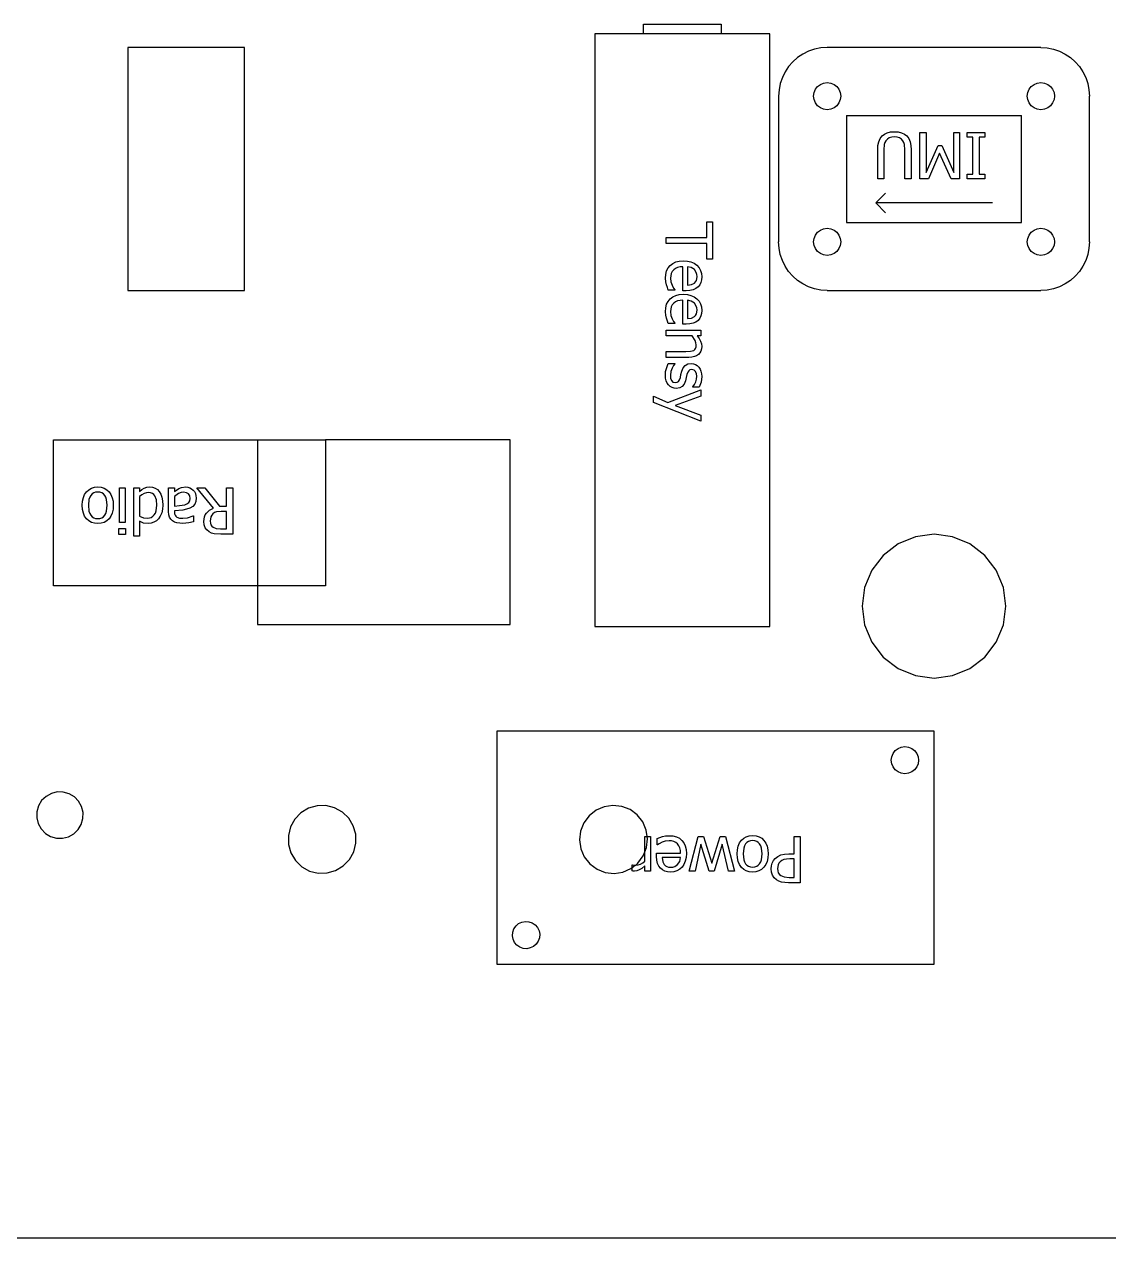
# Model space of a CAD drawing. Extents: x -272 to 362, y -437 to 464.
# Drawn here: x -170.7 to -59, y 244.3 to 369.2 of the extents above; entities that cross this region are included whole.
import ezdxf

# ---------------------------------------------------------------- set-up
doc = ezdxf.new("R2010")
doc.units = 0
doc.layers.get('0').update_dxf_attribs({"linetype": 'CONTINUOUS'})

msp = doc.modelspace()

# ---------------------------------------------------------------- linework, layer by layer
for p, q in [((-106.94, 368.21), (-106.94, 369.21)), ((-106.94, 369.21), (-98.94, 369.21)), ((-98.94, 369.21), (-98.94, 368.21)), ((-111.94, 368.21), (-111.94, 307.21)), ((-106.94, 368.21), (-111.94, 368.21)), ((-98.94, 368.21), (-106.94, 368.21)), ((-93.94, 368.21), (-98.94, 368.21)), ((-93.94, 307.21), (-93.94, 368.21)), ((-148.03, 366.81), (-160.03, 366.81)), ((-160.03, 366.81), (-160.03, 341.81)), ((-148.03, 341.81), (-148.03, 366.81)), ((-90.53, 366.14), (-91.08, 365.78)), ((-89.95, 366.43), (-90.53, 366.14)), ((-89.33, 366.64), (-89.95, 366.43)), ((-88.69, 366.77), (-89.33, 366.64)), ((-88.03, 366.81), (-88.69, 366.77)), ((-66.03, 366.81), (-88.03, 366.81)), ((-66.03, 366.81), (-65.38, 366.77)), ((-65.38, 366.77), (-64.74, 366.64)), ((-64.74, 366.64), (-64.12, 366.43)), ((-64.12, 366.43), (-63.53, 366.14)), ((-63.53, 366.14), (-62.99, 365.78)), ((-92, 364.85), (-92.36, 364.31)), ((-91.57, 365.34), (-92, 364.85)), ((-91.08, 365.78), (-91.57, 365.34)), ((-62.99, 365.78), (-62.5, 365.34)), ((-62.5, 365.34), (-62.07, 364.85)), ((-62.07, 364.85), (-61.7, 364.31)), ((-92.65, 363.72), (-92.86, 363.1)), ((-92.36, 364.31), (-92.65, 363.72)), ((-61.7, 364.31), (-61.41, 363.72)), ((-61.41, 363.72), (-61.2, 363.1)), ((-92.99, 362.46), (-93.03, 361.81)), ((-92.86, 363.1), (-92.99, 362.46)), ((-89.39, 362.17), (-89.25, 362.51)), ((-89.25, 362.51), (-89.02, 362.8)), ((-89.02, 362.8), (-88.73, 363.02)), ((-88.73, 363.02), (-88.4, 363.16)), ((-88.4, 363.16), (-88.03, 363.21)), ((-88.03, 363.21), (-87.67, 363.16)), ((-87.67, 363.16), (-87.33, 363.02)), ((-87.33, 363.02), (-87.04, 362.8)), ((-87.04, 362.8), (-86.82, 362.51)), ((-86.82, 362.51), (-86.68, 362.17)), ((-67.39, 362.17), (-67.25, 362.51)), ((-67.25, 362.51), (-67.02, 362.8)), ((-67.02, 362.8), (-66.73, 363.02)), ((-66.73, 363.02), (-66.4, 363.16)), ((-66.4, 363.16), (-66.03, 363.21)), ((-66.03, 363.21), (-65.67, 363.16)), ((-65.67, 363.16), (-65.33, 363.02)), ((-65.33, 363.02), (-65.04, 362.8)), ((-65.04, 362.8), (-64.82, 362.51)), ((-64.82, 362.51), (-64.68, 362.17)), ((-61.2, 363.1), (-61.08, 362.46)), ((-61.08, 362.46), (-61.03, 361.81)), ((-93.03, 361.81), (-93.03, 346.81)), ((-89.43, 361.81), (-89.39, 362.17)), ((-89.39, 361.45), (-89.43, 361.81)), ((-89.25, 361.11), (-89.39, 361.45)), ((-89.02, 360.82), (-89.25, 361.11)), ((-86.82, 361.11), (-87.04, 360.82)), ((-86.68, 361.45), (-86.82, 361.11)), ((-86.68, 362.17), (-86.63, 361.81)), ((-86.63, 361.81), (-86.68, 361.45)), ((-67.43, 361.81), (-67.39, 362.17)), ((-67.39, 361.45), (-67.43, 361.81)), ((-67.25, 361.11), (-67.39, 361.45)), ((-67.02, 360.82), (-67.25, 361.11)), ((-64.82, 361.11), (-65.04, 360.82)), ((-64.68, 361.45), (-64.82, 361.11)), ((-64.68, 362.17), (-64.63, 361.81)), ((-64.63, 361.81), (-64.68, 361.45)), ((-61.03, 346.81), (-61.03, 361.81)), ((-88.73, 360.6), (-89.02, 360.82)), ((-88.4, 360.46), (-88.73, 360.6)), ((-88.03, 360.41), (-88.4, 360.46)), ((-87.67, 360.46), (-88.03, 360.41)), ((-87.33, 360.6), (-87.67, 360.46)), ((-87.04, 360.82), (-87.33, 360.6)), ((-86.03, 359.81), (-68.03, 359.81)), ((-86.03, 359.81), (-86.03, 348.81)), ((-68.03, 348.81), (-68.03, 359.81)), ((-66.73, 360.6), (-67.02, 360.82)), ((-66.4, 360.46), (-66.73, 360.6)), ((-66.03, 360.41), (-66.4, 360.46)), ((-65.67, 360.46), (-66.03, 360.41)), ((-65.33, 360.6), (-65.67, 360.46)), ((-65.04, 360.82), (-65.33, 360.6)), ((-82.73, 357.11), (-82.59, 357.44)), ((-82.59, 357.44), (-82.38, 357.71)), ((-82.38, 357.71), (-82.13, 357.91)), ((-82.13, 357.91), (-81.85, 358.04)), ((-82, 357.22), (-82.09, 357.03)), ((-81.84, 357.39), (-82, 357.22)), ((-81.85, 358.04), (-81.51, 358.13)), ((-81.64, 357.51), (-81.84, 357.39)), ((-81.39, 357.59), (-81.64, 357.51)), ((-81.51, 358.13), (-81.11, 358.15)), ((-81.11, 357.61), (-81.39, 357.59)), ((-81.11, 358.15), (-80.72, 358.12)), ((-80.82, 357.59), (-81.11, 357.61)), ((-80.58, 357.51), (-80.82, 357.59)), ((-80.72, 358.12), (-80.38, 358.04)), ((-80.38, 357.39), (-80.58, 357.51)), ((-80.38, 358.04), (-80.09, 357.91)), ((-80.23, 357.22), (-80.38, 357.39)), ((-80.13, 357.03), (-80.23, 357.22)), ((-80.09, 357.91), (-79.85, 357.71)), ((-79.85, 357.71), (-79.63, 357.44)), ((-79.63, 357.44), (-79.5, 357.12)), ((-78.49, 358.05), (-77.85, 358.05)), ((-78.49, 353.3), (-78.49, 358.05)), ((-77.85, 358.05), (-77.85, 353.96)), ((-75, 353.96), (-75, 358.05)), ((-75, 358.05), (-74.41, 358.05)), ((-74.41, 358.05), (-74.41, 353.3)), ((-73.63, 358.05), (-71.79, 358.05)), ((-73.63, 357.57), (-73.63, 358.05)), ((-73.03, 357.57), (-73.63, 357.57)), ((-73.03, 353.78), (-73.03, 357.57)), ((-71.79, 357.57), (-72.39, 357.57)), ((-72.39, 357.57), (-72.39, 353.78)), ((-71.79, 358.05), (-71.79, 357.57)), ((-82.83, 356.27), (-82.81, 356.73)), ((-82.83, 353.3), (-82.83, 356.27)), ((-82.81, 356.73), (-82.73, 357.11)), ((-82.16, 356.82), (-82.2, 356.28)), ((-82.2, 356.28), (-82.2, 353.3)), ((-82.09, 357.03), (-82.16, 356.82)), ((-80.07, 356.82), (-80.13, 357.03)), ((-80.03, 356.27), (-80.07, 356.82)), ((-80.03, 353.3), (-80.03, 356.27)), ((-79.5, 357.12), (-79.42, 356.73)), ((-79.42, 356.73), (-79.39, 356.27)), ((-79.39, 356.27), (-79.39, 353.3)), ((-77.85, 353.96), (-76.62, 356.74)), ((-76.62, 356.74), (-76.23, 356.74)), ((-76.23, 356.74), (-75, 353.96)), ((-76.46, 355.95), (-77.61, 353.3)), ((-75.27, 353.3), (-76.46, 355.95)), ((-73.63, 353.3), (-73.63, 353.78)), ((-73.63, 353.78), (-73.03, 353.78)), ((-72.39, 353.78), (-71.79, 353.78)), ((-71.79, 353.78), (-71.79, 353.3)), ((-82.2, 353.3), (-82.83, 353.3)), ((-79.39, 353.3), (-80.03, 353.3)), ((-77.61, 353.3), (-78.49, 353.3)), ((-74.41, 353.3), (-75.27, 353.3)), ((-71.79, 353.3), (-73.63, 353.3)), ((-83.03, 350.81), (-82.03, 351.81)), ((-71.03, 350.81), (-83.03, 350.81)), ((-83.03, 350.81), (-82.03, 349.81)), ((-100.41, 347.27), (-100.41, 348.87)), ((-100.41, 348.87), (-99.85, 348.87)), ((-99.85, 348.87), (-99.85, 345.04)), ((-86.03, 348.81), (-68.03, 348.81)), ((-104.6, 347.27), (-100.41, 347.27)), ((-104.6, 346.64), (-104.6, 347.27)), ((-89.39, 347.17), (-89.25, 347.51)), ((-89.25, 347.51), (-89.02, 347.8)), ((-89.02, 347.8), (-88.73, 348.02)), ((-88.73, 348.02), (-88.4, 348.16)), ((-88.4, 348.16), (-88.03, 348.21)), ((-88.03, 348.21), (-87.67, 348.16)), ((-87.67, 348.16), (-87.33, 348.02)), ((-87.33, 348.02), (-87.04, 347.8)), ((-87.04, 347.8), (-86.82, 347.51)), ((-86.82, 347.51), (-86.68, 347.17)), ((-67.39, 347.17), (-67.25, 347.51)), ((-67.25, 347.51), (-67.02, 347.8)), ((-67.02, 347.8), (-66.73, 348.02)), ((-66.73, 348.02), (-66.4, 348.16)), ((-66.4, 348.16), (-66.03, 348.21)), ((-66.03, 348.21), (-65.67, 348.16)), ((-65.67, 348.16), (-65.33, 348.02)), ((-65.33, 348.02), (-65.04, 347.8)), ((-65.04, 347.8), (-64.82, 347.51)), ((-64.82, 347.51), (-64.68, 347.17)), ((-100.41, 346.64), (-104.6, 346.64)), ((-100.41, 345.04), (-100.41, 346.64)), ((-92.99, 346.16), (-93.03, 346.81)), ((-92.86, 345.51), (-92.99, 346.16)), ((-89.43, 346.81), (-89.39, 347.17)), ((-89.39, 346.45), (-89.43, 346.81)), ((-89.25, 346.11), (-89.39, 346.45)), ((-89.02, 345.82), (-89.25, 346.11)), ((-86.82, 346.11), (-87.04, 345.82)), ((-86.68, 346.45), (-86.82, 346.11)), ((-86.68, 347.17), (-86.63, 346.81)), ((-86.63, 346.81), (-86.68, 346.45)), ((-67.43, 346.81), (-67.39, 347.17)), ((-67.39, 346.45), (-67.43, 346.81)), ((-67.25, 346.11), (-67.39, 346.45)), ((-67.02, 345.82), (-67.25, 346.11)), ((-64.82, 346.11), (-65.04, 345.82)), ((-64.68, 346.45), (-64.82, 346.11)), ((-64.68, 347.17), (-64.63, 346.81)), ((-64.63, 346.81), (-64.68, 346.45)), ((-61.08, 346.16), (-61.2, 345.51)), ((-61.03, 346.81), (-61.08, 346.16)), ((-103.94, 344.59), (-103.62, 344.74)), ((-103.62, 344.74), (-103.26, 344.83)), ((-103.26, 344.83), (-102.84, 344.86)), ((-102.84, 344.86), (-102.43, 344.83)), ((-102.43, 344.83), (-102.06, 344.74)), ((-102.06, 344.74), (-101.73, 344.6)), ((-99.85, 345.04), (-100.41, 345.04)), ((-92.65, 344.9), (-92.86, 345.51)), ((-92.36, 344.31), (-92.65, 344.9)), ((-88.73, 345.6), (-89.02, 345.82)), ((-88.4, 345.46), (-88.73, 345.6)), ((-88.03, 345.41), (-88.4, 345.46)), ((-87.67, 345.46), (-88.03, 345.41)), ((-87.33, 345.6), (-87.67, 345.46)), ((-87.04, 345.82), (-87.33, 345.6)), ((-66.73, 345.6), (-67.02, 345.82)), ((-66.4, 345.46), (-66.73, 345.6)), ((-66.03, 345.41), (-66.4, 345.46)), ((-65.67, 345.46), (-66.03, 345.41)), ((-65.33, 345.6), (-65.67, 345.46)), ((-65.04, 345.82), (-65.33, 345.6)), ((-61.41, 344.9), (-61.7, 344.31)), ((-61.2, 345.51), (-61.41, 344.9)), ((-104.66, 343.46), (-104.57, 343.82)), ((-104.57, 343.82), (-104.42, 344.13)), ((-104.42, 344.13), (-104.21, 344.38)), ((-104.21, 344.38), (-103.94, 344.59)), ((-104.08, 343.56), (-104.14, 343.33)), ((-103.98, 343.76), (-104.08, 343.56)), ((-103.83, 343.93), (-103.98, 343.76)), ((-103.65, 344.07), (-103.83, 343.93)), ((-103.43, 344.17), (-103.65, 344.07)), ((-103.18, 344.23), (-103.43, 344.17)), ((-102.88, 344.25), (-103.18, 344.23)), ((-102.88, 341.77), (-102.88, 344.25)), ((-102.03, 344.16), (-102.42, 344.25)), ((-102.42, 344.25), (-102.42, 342.36)), ((-101.71, 343.95), (-102.03, 344.16)), ((-101.73, 344.6), (-101.45, 344.4)), ((-101.51, 343.65), (-101.71, 343.95)), ((-101.45, 343.46), (-101.51, 343.65)), ((-101.45, 344.4), (-101.23, 344.15)), ((-101.23, 344.15), (-101.07, 343.87)), ((-101.07, 343.87), (-100.97, 343.56)), ((-100.97, 343.56), (-100.94, 343.2)), ((-92, 343.77), (-92.36, 344.31)), ((-91.57, 343.27), (-92, 343.77)), ((-62.07, 343.77), (-62.5, 343.27)), ((-61.7, 344.31), (-62.07, 343.77)), ((-104.69, 343.06), (-104.66, 343.46)), ((-104.66, 342.7), (-104.69, 343.06)), ((-104.59, 342.38), (-104.66, 342.7)), ((-104.49, 342.1), (-104.59, 342.38)), ((-104.14, 343.33), (-104.16, 343.07)), ((-104.16, 343.07), (-104.12, 342.68)), ((-104.12, 342.68), (-104, 342.34)), ((-104, 342.34), (-103.86, 342.06)), ((-102.42, 342.36), (-102, 342.42)), ((-102, 342.42), (-101.71, 342.56)), ((-101.71, 342.56), (-101.59, 342.68)), ((-101.59, 342.68), (-101.5, 342.83)), ((-101.5, 342.83), (-101.45, 343.02)), ((-101.43, 343.24), (-101.45, 343.46)), ((-101.45, 343.02), (-101.43, 343.24)), ((-101.16, 342.38), (-101.33, 342.17)), ((-101.03, 342.62), (-101.16, 342.38)), ((-100.96, 342.89), (-101.03, 342.62)), ((-100.94, 343.2), (-100.96, 342.89)), ((-91.08, 342.84), (-91.57, 343.27)), ((-90.53, 342.48), (-91.08, 342.84)), ((-89.95, 342.19), (-90.53, 342.48)), ((-63.53, 342.48), (-64.12, 342.19)), ((-62.99, 342.84), (-63.53, 342.48)), ((-62.5, 343.27), (-62.99, 342.84)), ((-160.03, 341.81), (-148.03, 341.81)), ((-104.39, 341.84), (-104.49, 342.1)), ((-103.73, 341.84), (-104.39, 341.84)), ((-104.21, 340.94), (-103.94, 341.15)), ((-103.94, 341.15), (-103.62, 341.3)), ((-103.86, 342.06), (-103.73, 341.88)), ((-103.73, 341.88), (-103.73, 341.84)), ((-103.62, 341.3), (-103.26, 341.38)), ((-103.26, 341.38), (-102.84, 341.41)), ((-102.56, 341.77), (-102.88, 341.77)), ((-102.84, 341.41), (-102.43, 341.38)), ((-102.16, 341.8), (-102.56, 341.77)), ((-102.43, 341.38), (-102.06, 341.3)), ((-101.83, 341.88), (-102.16, 341.8)), ((-102.06, 341.3), (-101.73, 341.16)), ((-101.56, 342), (-101.83, 341.88)), ((-101.73, 341.16), (-101.45, 340.96)), ((-101.33, 342.17), (-101.56, 342)), ((-89.33, 341.98), (-89.95, 342.19)), ((-88.69, 341.85), (-89.33, 341.98)), ((-88.03, 341.81), (-88.69, 341.85)), ((-88.03, 341.81), (-66.03, 341.81)), ((-65.38, 341.85), (-66.03, 341.81)), ((-64.74, 341.98), (-65.38, 341.85)), ((-64.12, 342.19), (-64.74, 341.98)), ((-104.69, 339.62), (-104.66, 340.02)), ((-104.66, 340.02), (-104.57, 340.38)), ((-104.57, 340.38), (-104.42, 340.68)), ((-104.42, 340.68), (-104.21, 340.94)), ((-104.14, 339.89), (-104.16, 339.63)), ((-104.08, 340.12), (-104.14, 339.89)), ((-103.98, 340.32), (-104.08, 340.12)), ((-103.83, 340.49), (-103.98, 340.32)), ((-103.65, 340.63), (-103.83, 340.49)), ((-103.43, 340.73), (-103.65, 340.63)), ((-103.18, 340.78), (-103.43, 340.73)), ((-102.88, 340.8), (-103.18, 340.78)), ((-102.88, 338.33), (-102.88, 340.8)), ((-102.03, 340.71), (-102.42, 340.8)), ((-102.42, 340.8), (-102.42, 338.92)), ((-101.71, 340.51), (-102.03, 340.71)), ((-101.51, 340.2), (-101.71, 340.51)), ((-101.45, 340.02), (-101.51, 340.2)), ((-101.45, 340.96), (-101.23, 340.71)), ((-101.43, 339.8), (-101.45, 340.02)), ((-101.45, 339.57), (-101.43, 339.8)), ((-101.23, 340.71), (-101.07, 340.43)), ((-101.07, 340.43), (-100.97, 340.11)), ((-100.97, 340.11), (-100.94, 339.76)), ((-100.94, 339.76), (-100.96, 339.45)), ((-104.66, 339.26), (-104.69, 339.62)), ((-104.59, 338.94), (-104.66, 339.26)), ((-104.49, 338.66), (-104.59, 338.94)), ((-104.39, 338.4), (-104.49, 338.66)), ((-104.16, 339.63), (-104.12, 339.24)), ((-104.12, 339.24), (-104, 338.89)), ((-104, 338.89), (-103.86, 338.62)), ((-103.86, 338.62), (-103.73, 338.43)), ((-102.42, 338.92), (-102, 338.97)), ((-102, 338.97), (-101.71, 339.12)), ((-101.56, 338.56), (-101.83, 338.43)), ((-101.71, 339.12), (-101.59, 339.24)), ((-101.59, 339.24), (-101.5, 339.39)), ((-101.33, 338.73), (-101.56, 338.56)), ((-101.5, 339.39), (-101.45, 339.57)), ((-101.16, 338.94), (-101.33, 338.73)), ((-101.03, 339.18), (-101.16, 338.94)), ((-100.96, 339.45), (-101.03, 339.18)), ((-104.6, 337.13), (-104.6, 337.73)), ((-104.6, 337.73), (-101.04, 337.73)), ((-103.73, 338.4), (-104.39, 338.4)), ((-103.73, 338.43), (-103.73, 338.4)), ((-102.56, 338.33), (-102.88, 338.33)), ((-102.16, 338.36), (-102.56, 338.33)), ((-101.83, 338.43), (-102.16, 338.36)), ((-101.04, 337.73), (-101.04, 337.13)), ((-101.94, 337.13), (-104.6, 337.13)), ((-101.63, 336.66), (-101.94, 337.13)), ((-101.54, 336.43), (-101.63, 336.66)), ((-101.58, 335.84), (-101.53, 336)), ((-101.51, 336.2), (-101.54, 336.43)), ((-101.53, 336), (-101.51, 336.2)), ((-101.04, 337.13), (-101.43, 337.13)), ((-101.43, 337.13), (-101.22, 336.86)), ((-101.22, 336.86), (-101.07, 336.6)), ((-101.07, 336.6), (-100.97, 336.33)), ((-100.97, 336.33), (-100.94, 336.04)), ((-100.94, 336.04), (-100.96, 335.79)), ((-104.6, 334.92), (-104.6, 335.52)), ((-104.6, 335.52), (-102.57, 335.52)), ((-102.29, 334.92), (-104.6, 334.92)), ((-102.57, 335.52), (-102.11, 335.55)), ((-101.98, 334.94), (-102.29, 334.92)), ((-102.11, 335.55), (-101.77, 335.64)), ((-101.71, 335), (-101.98, 334.94)), ((-101.77, 335.64), (-101.66, 335.73)), ((-101.48, 335.09), (-101.71, 335)), ((-101.66, 335.73), (-101.58, 335.84)), ((-101.28, 335.22), (-101.48, 335.09)), ((-101.13, 335.38), (-101.28, 335.22)), ((-101.03, 335.57), (-101.13, 335.38)), ((-100.96, 335.79), (-101.03, 335.57)), ((-104.67, 333.46), (-104.59, 333.78)), ((-104.59, 333.78), (-104.39, 334.3)), ((-104.39, 334.3), (-103.72, 334.3)), ((-104.13, 333.47), (-104.18, 333.09)), ((-104, 333.81), (-104.13, 333.47)), ((-103.85, 334.09), (-104, 333.81)), ((-103.72, 334.27), (-103.85, 334.09)), ((-103.72, 334.3), (-103.72, 334.27)), ((-103.09, 333.16), (-103, 333.5)), ((-103, 333.5), (-102.85, 333.86)), ((-102.85, 333.86), (-102.64, 334.1)), ((-102.64, 334.1), (-102.37, 334.24)), ((-102.29, 333.55), (-102.39, 333.39)), ((-102.37, 334.24), (-102.04, 334.28)), ((-102.16, 333.64), (-102.29, 333.55)), ((-101.96, 333.67), (-102.16, 333.64)), ((-102.04, 334.28), (-101.81, 334.26)), ((-101.74, 333.62), (-101.96, 333.67)), ((-101.81, 334.26), (-101.6, 334.19)), ((-101.58, 333.47), (-101.74, 333.62)), ((-101.6, 334.19), (-101.42, 334.08)), ((-101.42, 334.08), (-101.25, 333.92)), ((-101.25, 333.92), (-101.12, 333.72)), ((-101.12, 333.72), (-101.03, 333.5)), ((-101.03, 333.5), (-100.97, 333.24)), ((-104.69, 333.12), (-104.67, 333.46)), ((-104.67, 332.78), (-104.69, 333.12)), ((-104.61, 332.51), (-104.67, 332.78)), ((-104.5, 332.28), (-104.61, 332.51)), ((-104.36, 332.08), (-104.5, 332.28)), ((-104.18, 333.09), (-104.15, 332.79)), ((-104.15, 332.79), (-104.06, 332.54)), ((-104.06, 332.54), (-103.91, 332.38)), ((-103.91, 332.38), (-103.66, 332.33)), ((-103.66, 332.33), (-103.47, 332.36)), ((-103.47, 332.36), (-103.34, 332.45)), ((-103.34, 332.45), (-103.24, 332.61)), ((-103.24, 332.61), (-103.15, 332.86)), ((-103.15, 332.86), (-103.09, 333.16)), ((-102.62, 332.51), (-102.75, 332.17)), ((-102.54, 332.86), (-102.62, 332.51)), ((-102.47, 333.16), (-102.54, 332.86)), ((-102.39, 333.39), (-102.47, 333.16)), ((-101.69, 332.13), (-101.56, 332.4)), ((-101.49, 333.24), (-101.58, 333.47)), ((-101.56, 332.4), (-101.49, 332.68)), ((-101.46, 332.97), (-101.49, 333.24)), ((-101.49, 332.68), (-101.46, 332.97)), ((-101.02, 332.36), (-101.21, 331.85)), ((-100.95, 332.95), (-101.02, 332.36)), ((-100.97, 333.24), (-100.95, 332.95)), ((-104.43, 330.28), (-101.04, 331.58)), ((-104.2, 331.92), (-104.36, 332.08)), ((-104.01, 331.81), (-104.2, 331.92)), ((-103.8, 331.74), (-104.01, 331.81)), ((-103.58, 331.72), (-103.8, 331.74)), ((-103.22, 331.77), (-103.58, 331.72)), ((-102.95, 331.92), (-103.22, 331.77)), ((-102.75, 332.17), (-102.95, 331.92)), ((-101.85, 331.88), (-101.69, 332.13)), ((-101.85, 331.85), (-101.85, 331.88)), ((-101.21, 331.85), (-101.85, 331.85)), ((-101.04, 331.58), (-101.04, 330.93)), ((-105.92, 330.28), (-105.92, 330.92)), ((-105.92, 330.92), (-104.43, 330.28)), ((-101.04, 328.36), (-105.92, 330.28)), ((-101.04, 330.93), (-103.68, 329.95)), ((-103.68, 329.95), (-101.04, 328.98)), ((-101.04, 328.98), (-101.04, 328.36)), ((-167.68, 326.42), (-146.68, 326.42)), ((-167.68, 311.42), (-167.68, 326.42)), ((-146.68, 326.42), (-146.68, 311.42)), ((-146.68, 326.42), (-139.68, 326.42)), ((-120.68, 326.42), (-139.68, 326.42)), ((-139.68, 326.42), (-139.68, 311.42)), ((-120.68, 307.42), (-120.68, 326.42)), ((-164.48, 320.82), (-164.29, 321.09)), ((-164.29, 321.09), (-164.05, 321.3)), ((-164.05, 321.3), (-163.78, 321.46)), ((-163.78, 321.46), (-163.47, 321.55)), ((-163.35, 321.04), (-163.54, 320.98)), ((-163.47, 321.55), (-163.13, 321.58)), ((-163.13, 321.06), (-163.35, 321.04)), ((-163.13, 321.58), (-162.78, 321.55)), ((-162.91, 321.04), (-163.13, 321.06)), ((-162.72, 320.97), (-162.91, 321.04)), ((-162.78, 321.55), (-162.47, 321.45)), ((-162.47, 321.45), (-162.19, 321.29)), ((-162.19, 321.29), (-161.96, 321.07)), ((-161.96, 321.07), (-161.77, 320.8)), ((-160.91, 321.48), (-160.31, 321.48)), ((-160.91, 317.91), (-160.91, 321.48)), ((-160.31, 321.48), (-160.31, 317.91)), ((-159.42, 321.48), (-158.82, 321.48)), ((-159.42, 316.51), (-159.42, 321.48)), ((-158.82, 321.48), (-158.82, 321.12)), ((-158.82, 321.12), (-158.58, 321.31)), ((-158.58, 321.31), (-158.34, 321.45)), ((-158.34, 321.45), (-158.08, 321.55)), ((-157.9, 321.01), (-158.13, 320.98)), ((-158.08, 321.55), (-157.76, 321.58)), ((-157.69, 320.99), (-157.9, 321.01)), ((-157.76, 321.58), (-157.48, 321.55)), ((-157.51, 320.92), (-157.69, 320.99)), ((-157.48, 321.55), (-157.22, 321.46)), ((-157.22, 321.46), (-156.99, 321.31)), ((-156.99, 321.31), (-156.8, 321.1)), ((-156.8, 321.1), (-156.64, 320.84)), ((-155.84, 319.04), (-155.84, 321.48)), ((-155.84, 321.48), (-155.24, 321.48)), ((-155.24, 321.48), (-155.24, 321.1)), ((-155.24, 321.1), (-155.04, 321.25)), ((-155.04, 321.25), (-154.8, 321.41)), ((-154.56, 321), (-154.81, 320.9)), ((-154.8, 321.41), (-154.5, 321.53)), ((-154.29, 321.03), (-154.56, 321)), ((-154.5, 321.53), (-154.08, 321.58)), ((-154, 320.99), (-154.29, 321.03)), ((-154.08, 321.58), (-153.86, 321.56)), ((-153.79, 320.87), (-154, 320.99)), ((-153.86, 321.56), (-153.66, 321.5)), ((-153.66, 321.5), (-153.48, 321.4)), ((-153.48, 321.4), (-153.31, 321.26)), ((-153.31, 321.26), (-153.18, 321.1)), ((-153.18, 321.1), (-153.08, 320.9)), ((-152.92, 321.48), (-152.1, 321.48)), ((-151.22, 319.41), (-152.92, 321.48)), ((-152.1, 321.48), (-150.59, 319.59)), ((-149.87, 319.59), (-149.87, 321.48)), ((-149.87, 321.48), (-149.24, 321.48)), ((-149.24, 321.48), (-149.24, 316.73)), ((-164.72, 319.7), (-164.69, 320.12)), ((-164.69, 320.12), (-164.61, 320.5)), ((-164.61, 320.5), (-164.48, 320.82)), ((-164.04, 320.3), (-164.1, 319.7)), ((-163.96, 320.53), (-164.04, 320.3)), ((-163.85, 320.72), (-163.96, 320.53)), ((-163.71, 320.87), (-163.85, 320.72)), ((-163.54, 320.98), (-163.71, 320.87)), ((-162.55, 320.87), (-162.72, 320.97)), ((-162.41, 320.72), (-162.55, 320.87)), ((-162.3, 320.52), (-162.41, 320.72)), ((-162.22, 320.29), (-162.3, 320.52)), ((-162.15, 319.7), (-162.22, 320.29)), ((-161.77, 320.8), (-161.64, 320.48)), ((-161.64, 320.48), (-161.56, 320.11)), ((-161.56, 320.11), (-161.53, 319.7)), ((-158.61, 320.77), (-158.82, 320.61)), ((-158.82, 320.61), (-158.82, 318.56)), ((-158.37, 320.9), (-158.61, 320.77)), ((-158.13, 320.98), (-158.37, 320.9)), ((-157.37, 320.82), (-157.51, 320.92)), ((-157.25, 320.67), (-157.37, 320.82)), ((-157.1, 320.27), (-157.25, 320.67)), ((-157.05, 319.71), (-157.1, 320.27)), ((-156.64, 320.84), (-156.53, 320.52)), ((-156.53, 320.52), (-156.46, 320.15)), ((-156.46, 320.15), (-156.43, 319.72)), ((-154.81, 320.9), (-155.24, 320.6)), ((-155.24, 320.6), (-155.24, 319.61)), ((-154.7, 319.66), (-154.17, 319.76)), ((-154.17, 319.76), (-153.95, 319.85)), ((-153.95, 319.85), (-153.77, 319.98)), ((-153.66, 320.68), (-153.79, 320.87)), ((-153.77, 319.98), (-153.66, 320.17)), ((-153.62, 320.41), (-153.66, 320.68)), ((-153.66, 320.17), (-153.62, 320.41)), ((-153.15, 319.81), (-153.36, 319.58)), ((-153.04, 320.1), (-153.15, 319.81)), ((-153.08, 320.9), (-153.02, 320.68)), ((-153, 320.45), (-153.04, 320.1)), ((-153.02, 320.68), (-153, 320.45)), ((-164.69, 319.27), (-164.72, 319.7)), ((-164.61, 318.9), (-164.69, 319.27)), ((-164.48, 318.58), (-164.61, 318.9)), ((-164.29, 318.31), (-164.48, 318.58)), ((-164.1, 319.7), (-164.04, 319.09)), ((-164.04, 319.09), (-163.96, 318.86)), ((-163.96, 318.86), (-163.85, 318.67)), ((-163.85, 318.67), (-163.71, 318.52)), ((-163.71, 318.52), (-163.54, 318.42)), ((-162.72, 318.42), (-162.55, 318.52)), ((-162.55, 318.52), (-162.41, 318.67)), ((-162.41, 318.67), (-162.3, 318.86)), ((-162.3, 318.86), (-162.22, 319.09)), ((-162.22, 319.09), (-162.15, 319.7)), ((-161.78, 318.58), (-161.97, 318.31)), ((-161.64, 318.9), (-161.78, 318.58)), ((-161.56, 319.28), (-161.64, 318.9)), ((-161.53, 319.7), (-161.56, 319.28)), ((-158.82, 318.56), (-158.42, 318.4)), ((-157.63, 318.45), (-157.46, 318.56)), ((-157.46, 318.56), (-157.31, 318.71)), ((-157.31, 318.71), (-157.2, 318.9)), ((-157.2, 318.9), (-157.12, 319.13)), ((-157.12, 319.13), (-157.05, 319.71)), ((-156.7, 318.59), (-156.89, 318.31)), ((-156.55, 318.91), (-156.7, 318.59)), ((-156.46, 319.29), (-156.55, 318.91)), ((-156.43, 319.72), (-156.46, 319.29)), ((-155.81, 318.73), (-155.84, 319.04)), ((-155.74, 318.47), (-155.81, 318.73)), ((-155.24, 319.61), (-154.7, 319.66)), ((-154.36, 319.21), (-155.24, 319.13)), ((-155.24, 319.13), (-155.24, 319.02)), ((-155.24, 319.02), (-155.22, 318.83)), ((-155.22, 318.83), (-155.17, 318.68)), ((-155.17, 318.68), (-155.1, 318.56)), ((-155.1, 318.56), (-155, 318.48)), ((-153.98, 319.29), (-154.36, 319.21)), ((-153.65, 319.4), (-153.98, 319.29)), ((-153.88, 318.42), (-153.32, 318.6)), ((-153.36, 319.58), (-153.65, 319.4)), ((-153.32, 318.6), (-153.29, 318.6)), ((-153.29, 318.6), (-153.29, 317.99)), ((-152.21, 318.02), (-152.15, 318.5)), ((-152.15, 318.5), (-152.06, 318.7)), ((-152.06, 318.7), (-151.95, 318.89)), ((-151.95, 318.89), (-151.63, 319.2)), ((-151.63, 319.2), (-151.22, 319.41)), ((-151.49, 318.5), (-151.55, 318.06)), ((-151.4, 318.67), (-151.49, 318.5)), ((-151.28, 318.82), (-151.4, 318.67)), ((-151.11, 318.94), (-151.28, 318.82)), ((-150.91, 319.01), (-151.11, 318.94)), ((-150.42, 319.06), (-150.91, 319.01)), ((-150.59, 319.59), (-149.87, 319.59)), ((-149.87, 319.06), (-150.42, 319.06)), ((-149.87, 317.27), (-149.87, 319.06)), ((-164.05, 318.09), (-164.29, 318.31)), ((-163.78, 317.94), (-164.05, 318.09)), ((-163.47, 317.85), (-163.78, 317.94)), ((-163.54, 318.42), (-163.35, 318.35)), ((-163.13, 317.81), (-163.47, 317.85)), ((-163.35, 318.35), (-163.13, 318.33)), ((-163.13, 318.33), (-162.91, 318.35)), ((-162.79, 317.85), (-163.13, 317.81)), ((-162.91, 318.35), (-162.72, 318.42)), ((-162.48, 317.94), (-162.79, 317.85)), ((-162.21, 318.09), (-162.48, 317.94)), ((-161.97, 318.31), (-162.21, 318.09)), ((-160.95, 317.32), (-160.26, 317.32)), ((-160.95, 316.69), (-160.95, 317.32)), ((-160.31, 317.91), (-160.91, 317.91)), ((-160.26, 317.32), (-160.26, 316.69)), ((-158.41, 317.87), (-158.82, 318.06)), ((-158.82, 318.06), (-158.82, 316.51)), ((-158.42, 318.4), (-158.04, 318.36)), ((-157.94, 317.81), (-158.41, 317.87)), ((-158.04, 318.36), (-157.82, 318.39)), ((-157.64, 317.85), (-157.94, 317.81)), ((-157.82, 318.39), (-157.63, 318.45)), ((-157.36, 317.95), (-157.64, 317.85)), ((-157.1, 318.1), (-157.36, 317.95)), ((-156.89, 318.31), (-157.1, 318.1)), ((-155.62, 318.26), (-155.74, 318.47)), ((-155.45, 318.09), (-155.62, 318.26)), ((-155.24, 317.97), (-155.45, 318.09)), ((-155, 317.88), (-155.24, 317.97)), ((-155, 318.48), (-154.71, 318.38)), ((-154.38, 317.83), (-155, 317.88)), ((-154.71, 318.38), (-154.37, 318.36)), ((-153.76, 317.88), (-154.38, 317.83)), ((-154.37, 318.36), (-153.88, 318.42)), ((-153.29, 317.99), (-153.76, 317.88)), ((-152.18, 317.67), (-152.21, 318.02)), ((-152.07, 317.39), (-152.18, 317.67)), ((-151.89, 317.16), (-152.07, 317.39)), ((-151.55, 318.06), (-151.53, 317.87)), ((-151.53, 317.87), (-151.48, 317.69)), ((-151.48, 317.69), (-151.38, 317.55)), ((-151.38, 317.55), (-151.25, 317.43)), ((-151.25, 317.43), (-150.94, 317.31)), ((-150.94, 317.31), (-150.49, 317.27)), ((-150.49, 317.27), (-149.87, 317.27)), ((-160.26, 316.69), (-160.95, 316.69)), ((-158.82, 316.51), (-159.42, 316.51)), ((-151.67, 316.98), (-151.89, 317.16)), ((-151.42, 316.84), (-151.67, 316.98)), ((-151.15, 316.77), (-151.42, 316.84)), ((-150.46, 316.73), (-151.15, 316.77)), ((-149.24, 316.73), (-150.46, 316.73)), ((-78.95, 316.46), (-80.73, 315.72)), ((-77.03, 316.71), (-78.95, 316.46)), ((-75.12, 316.46), (-77.03, 316.71)), ((-73.33, 315.72), (-75.12, 316.46)), ((-80.73, 315.72), (-82.27, 314.54)), ((-71.8, 314.54), (-73.33, 315.72)), ((-82.27, 314.54), (-83.44, 313.01)), ((-70.62, 313.01), (-71.8, 314.54)), ((-83.44, 313.01), (-84.18, 311.22)), ((-69.88, 311.22), (-70.62, 313.01)), ((-146.68, 311.42), (-167.68, 311.42)), ((-139.68, 311.42), (-146.68, 311.42)), ((-146.68, 311.42), (-146.68, 307.42)), ((-84.18, 311.22), (-84.43, 309.31)), ((-69.63, 309.31), (-69.88, 311.22)), ((-84.43, 309.31), (-84.18, 307.39)), ((-69.88, 307.39), (-69.63, 309.31)), ((-146.68, 307.42), (-120.68, 307.42)), ((-84.18, 307.39), (-83.44, 305.61)), ((-70.62, 305.61), (-69.88, 307.39)), ((-111.94, 307.21), (-93.94, 307.21)), ((-83.44, 305.61), (-82.27, 304.08)), ((-71.8, 304.08), (-70.62, 305.61)), ((-82.27, 304.08), (-80.73, 302.9)), ((-73.33, 302.9), (-71.8, 304.08)), ((-80.73, 302.9), (-78.95, 302.16)), ((-75.12, 302.16), (-73.33, 302.9)), ((-78.95, 302.16), (-77.03, 301.91)), ((-77.03, 301.91), (-75.12, 302.16)), ((-77.03, 296.46), (-122.03, 296.46)), ((-122.03, 296.46), (-122.03, 272.46)), ((-77.03, 272.46), (-77.03, 296.46)), ((-80.73, 294.67), (-80.4, 294.81)), ((-80.4, 294.81), (-80.03, 294.86)), ((-80.03, 294.86), (-79.67, 294.81)), ((-79.67, 294.81), (-79.33, 294.67)), ((-81.43, 293.46), (-81.39, 293.82)), ((-81.39, 293.82), (-81.25, 294.16)), ((-81.25, 294.16), (-81.02, 294.45)), ((-81.02, 294.45), (-80.73, 294.67)), ((-79.33, 294.67), (-79.04, 294.45)), ((-79.04, 294.45), (-78.82, 294.16)), ((-78.82, 294.16), (-78.68, 293.82)), ((-78.68, 293.82), (-78.63, 293.46)), ((-81.39, 293.1), (-81.43, 293.46)), ((-81.25, 292.76), (-81.39, 293.1)), ((-81.02, 292.47), (-81.25, 292.76)), ((-80.73, 292.25), (-81.02, 292.47)), ((-79.04, 292.47), (-79.33, 292.25)), ((-78.82, 292.76), (-79.04, 292.47)), ((-78.68, 293.1), (-78.82, 292.76)), ((-78.63, 293.46), (-78.68, 293.1)), ((-80.4, 292.11), (-80.73, 292.25)), ((-80.03, 292.06), (-80.4, 292.11)), ((-79.67, 292.11), (-80.03, 292.06)), ((-79.33, 292.25), (-79.67, 292.11)), ((-167.91, 290.04), (-168.46, 289.74)), ((-167.31, 290.19), (-167.91, 290.04)), ((-166.68, 290.18), (-167.31, 290.19)), ((-166.08, 290.01), (-166.68, 290.18)), ((-165.54, 289.69), (-166.08, 290.01)), ((-169.23, 288.76), (-169.41, 288.16)), ((-168.91, 289.3), (-169.23, 288.76)), ((-168.46, 289.74), (-168.91, 289.3)), ((-165.1, 289.24), (-165.54, 289.69)), ((-164.8, 288.69), (-165.1, 289.24)), ((-164.65, 288.08), (-164.8, 288.69)), ((-141.43, 288.52), (-142.21, 288.05)), ((-140.55, 288.77), (-141.43, 288.52)), ((-139.64, 288.79), (-140.55, 288.77)), ((-138.75, 288.56), (-139.64, 288.79)), ((-137.95, 288.12), (-138.75, 288.56)), ((-110.99, 288.67), (-111.83, 288.31)), ((-110.09, 288.81), (-110.99, 288.67)), ((-109.18, 288.7), (-110.09, 288.81)), ((-108.33, 288.37), (-109.18, 288.7)), ((-169.41, 288.16), (-169.42, 287.53)), ((-169.42, 287.53), (-169.26, 286.93)), ((-164.83, 286.85), (-164.66, 287.46)), ((-164.66, 287.46), (-164.65, 288.08)), ((-142.85, 287.39), (-143.29, 286.59)), ((-142.21, 288.05), (-142.85, 287.39)), ((-137.29, 287.49), (-137.95, 288.12)), ((-136.82, 286.7), (-137.29, 287.49)), ((-112.55, 287.74), (-113.09, 287.01)), ((-111.83, 288.31), (-112.55, 287.74)), ((-107.6, 287.82), (-108.33, 288.37)), ((-107.03, 287.11), (-107.6, 287.82)), ((-169.26, 286.93), (-168.96, 286.38)), ((-168.96, 286.38), (-168.52, 285.93)), ((-165.6, 285.88), (-165.15, 286.32)), ((-165.15, 286.32), (-164.83, 286.85)), ((-143.29, 286.59), (-143.51, 285.71)), ((-136.57, 285.83), (-136.82, 286.7)), ((-113.43, 286.16), (-113.53, 285.25)), ((-113.09, 287.01), (-113.43, 286.16)), ((-106.67, 286.27), (-107.03, 287.11)), ((-106.57, 285.61), (-106.67, 286.27)), ((-168.52, 285.93), (-167.99, 285.61)), ((-167.99, 285.61), (-167.39, 285.43)), ((-167.39, 285.43), (-166.76, 285.42)), ((-166.76, 285.42), (-166.15, 285.58)), ((-166.15, 285.58), (-165.6, 285.88)), ((-143.51, 285.71), (-143.49, 284.79)), ((-143.49, 284.79), (-143.24, 283.91)), ((-136.78, 284.03), (-136.56, 284.91)), ((-136.56, 284.91), (-136.57, 285.83)), ((-113.53, 285.25), (-113.4, 284.35)), ((-106.81, 284.02), (-106.81, 285.61)), ((-106.81, 285.61), (-106.57, 285.61)), ((-106.64, 284.46), (-106.53, 285.36)), ((-106.53, 285.36), (-106.57, 285.61)), ((-106.57, 285.61), (-106.21, 285.61)), ((-106.21, 285.61), (-106.21, 282.04)), ((-105.54, 285.39), (-105.27, 285.49)), ((-105.54, 284.74), (-105.54, 285.39)), ((-105.32, 284.86), (-105.5, 284.74)), ((-105.04, 285.01), (-105.32, 284.86)), ((-105.27, 285.49), (-104.99, 285.59)), ((-104.7, 285.12), (-105.04, 285.01)), ((-104.99, 285.59), (-104.68, 285.66)), ((-104.31, 285.17), (-104.7, 285.12)), ((-104.68, 285.66), (-104.32, 285.69)), ((-104.32, 285.69), (-103.91, 285.66)), ((-104.05, 285.15), (-104.31, 285.17)), ((-103.82, 285.08), (-104.05, 285.15)), ((-103.91, 285.66), (-103.56, 285.57)), ((-103.62, 284.98), (-103.82, 285.08)), ((-103.44, 284.84), (-103.62, 284.98)), ((-103.56, 285.57), (-103.25, 285.42)), ((-103.31, 284.65), (-103.44, 284.84)), ((-103.25, 285.42), (-102.99, 285.21)), ((-102.99, 285.21), (-102.79, 284.94)), ((-102.79, 284.94), (-102.64, 284.63)), ((-102.24, 282.04), (-101.33, 285.61)), ((-101.04, 284.8), (-101.63, 282.04)), ((-101.33, 285.61), (-100.78, 285.61)), ((-100.17, 282.04), (-101.04, 284.8)), ((-100.78, 285.61), (-99.91, 282.86)), ((-99.91, 282.86), (-99.04, 285.61)), ((-98.83, 284.8), (-99.68, 282.04)), ((-99.04, 285.61), (-98.49, 285.61)), ((-98.2, 282.04), (-98.83, 284.8)), ((-98.49, 285.61), (-97.58, 282.04)), ((-97.19, 284.62), (-97.05, 284.95)), ((-97.05, 284.95), (-96.86, 285.22)), ((-96.86, 285.22), (-96.63, 285.43)), ((-96.63, 285.43), (-96.36, 285.58)), ((-96.43, 284.85), (-96.54, 284.66)), ((-96.29, 285), (-96.43, 284.85)), ((-96.36, 285.58), (-96.05, 285.68)), ((-96.12, 285.1), (-96.29, 285)), ((-95.93, 285.17), (-96.12, 285.1)), ((-96.05, 285.68), (-95.71, 285.71)), ((-95.71, 285.19), (-95.93, 285.17)), ((-95.71, 285.71), (-95.36, 285.67)), ((-95.49, 285.17), (-95.71, 285.19)), ((-95.29, 285.1), (-95.49, 285.17)), ((-95.36, 285.67), (-95.04, 285.58)), ((-95.13, 284.99), (-95.29, 285.1)), ((-94.99, 284.84), (-95.13, 284.99)), ((-95.04, 285.58), (-94.77, 285.42)), ((-94.87, 284.65), (-94.99, 284.84)), ((-94.77, 285.42), (-94.54, 285.2)), ((-94.54, 285.2), (-94.35, 284.92)), ((-94.35, 284.92), (-94.22, 284.6)), ((-91.44, 283.83), (-91.44, 285.61)), ((-91.44, 285.61), (-90.81, 285.61)), ((-90.81, 285.61), (-90.81, 280.85)), ((-143.24, 283.91), (-142.77, 283.13)), ((-137.22, 283.23), (-136.78, 284.03)), ((-113.4, 284.35), (-113.04, 283.51)), ((-107.52, 282.87), (-106.97, 283.61)), ((-106.97, 283.61), (-106.81, 284.02)), ((-106.81, 284.02), (-106.64, 284.46)), ((-106.81, 283.08), (-106.81, 284.02)), ((-105.6, 283.56), (-105.6, 283.89)), ((-105.6, 283.89), (-103.13, 283.89)), ((-105.58, 283.17), (-105.6, 283.56)), ((-105.5, 284.74), (-105.54, 284.74)), ((-103.21, 284.44), (-103.31, 284.65)), ((-103.15, 284.18), (-103.21, 284.44)), ((-103.13, 283.89), (-103.15, 284.18)), ((-102.64, 284.63), (-102.55, 284.26)), ((-102.55, 284.26), (-102.52, 283.84)), ((-102.52, 283.84), (-102.55, 283.43)), ((-97.3, 283.83), (-97.27, 284.25)), ((-97.27, 283.4), (-97.3, 283.83)), ((-97.27, 284.25), (-97.19, 284.62)), ((-96.62, 284.42), (-96.68, 283.83)), ((-96.68, 283.83), (-96.62, 283.22)), ((-96.54, 284.66), (-96.62, 284.42)), ((-94.8, 284.41), (-94.87, 284.65)), ((-94.73, 283.83), (-94.8, 284.41)), ((-94.8, 283.22), (-94.73, 283.83)), ((-94.22, 284.6), (-94.14, 284.24)), ((-94.14, 284.24), (-94.11, 283.83)), ((-94.11, 283.83), (-94.14, 283.4)), ((-93.39, 283.34), (-93.13, 283.56)), ((-93.13, 283.56), (-92.82, 283.71)), ((-92.82, 283.71), (-92.44, 283.8)), ((-92.44, 283.8), (-91.98, 283.83)), ((-91.98, 283.83), (-91.44, 283.83)), ((-142.77, 283.13), (-142.12, 282.5)), ((-142.12, 282.5), (-141.32, 282.05)), ((-138.64, 282.1), (-137.85, 282.57)), ((-137.85, 282.57), (-137.22, 283.23)), ((-113.04, 283.51), (-112.47, 282.8)), ((-112.47, 282.8), (-111.73, 282.25)), ((-109.07, 281.94), (-108.24, 282.31)), ((-108.24, 282.31), (-108.1, 282.41)), ((-108.1, 282.69), (-108.07, 282.69)), ((-108.1, 282.41), (-108.1, 282.69)), ((-108.1, 282.41), (-107.79, 282.66)), ((-108.1, 282.06), (-108.1, 282.41)), ((-108.07, 282.69), (-107.93, 282.66)), ((-107.93, 282.66), (-107.79, 282.66)), ((-107.79, 282.66), (-107.75, 282.66)), ((-107.75, 282.66), (-107.52, 282.87)), ((-107.75, 282.66), (-107.5, 282.68)), ((-107.5, 282.68), (-107.26, 282.76)), ((-107.12, 282.32), (-107.38, 282.16)), ((-107.26, 282.76), (-107.03, 282.89)), ((-106.81, 282.57), (-107.12, 282.32)), ((-107.03, 282.89), (-106.81, 283.08)), ((-106.81, 282.04), (-106.81, 282.57)), ((-105.5, 282.84), (-105.58, 283.17)), ((-105.38, 282.56), (-105.5, 282.84)), ((-105.21, 282.34), (-105.38, 282.56)), ((-105, 282.16), (-105.21, 282.34)), ((-105.02, 283.43), (-104.96, 283.01)), ((-103.13, 283.43), (-105.02, 283.43)), ((-104.96, 283.01), (-104.81, 282.71)), ((-104.81, 282.71), (-104.69, 282.59)), ((-104.69, 282.59), (-104.54, 282.51)), ((-104.54, 282.51), (-104.36, 282.45)), ((-104.36, 282.45), (-104.14, 282.44)), ((-104.14, 282.44), (-103.92, 282.45)), ((-103.92, 282.45), (-103.73, 282.51)), ((-103.73, 282.51), (-103.43, 282.72)), ((-103.43, 282.72), (-103.22, 283.03)), ((-103.22, 283.03), (-103.13, 283.43)), ((-102.98, 282.46), (-103.22, 282.23)), ((-102.78, 282.74), (-102.98, 282.46)), ((-102.64, 283.06), (-102.78, 282.74)), ((-102.55, 283.43), (-102.64, 283.06)), ((-97.19, 283.03), (-97.27, 283.4)), ((-97.05, 282.71), (-97.19, 283.03)), ((-96.86, 282.43), (-97.05, 282.71)), ((-96.63, 282.22), (-96.86, 282.43)), ((-96.62, 283.22), (-96.54, 282.99)), ((-96.54, 282.99), (-96.43, 282.8)), ((-96.43, 282.8), (-96.29, 282.65)), ((-96.29, 282.65), (-96.12, 282.54)), ((-96.12, 282.54), (-95.93, 282.48)), ((-95.93, 282.48), (-95.71, 282.46)), ((-95.71, 282.46), (-95.49, 282.48)), ((-95.49, 282.48), (-95.29, 282.54)), ((-95.29, 282.54), (-95.13, 282.65)), ((-95.13, 282.65), (-94.99, 282.8)), ((-94.99, 282.8), (-94.87, 282.99)), ((-94.87, 282.99), (-94.8, 283.22)), ((-94.55, 282.44), (-94.79, 282.22)), ((-94.36, 282.71), (-94.55, 282.44)), ((-94.22, 283.03), (-94.36, 282.71)), ((-94.14, 283.4), (-94.22, 283.03)), ((-93.81, 282.29), (-93.78, 282.59)), ((-93.77, 281.92), (-93.81, 282.29)), ((-93.78, 282.59), (-93.7, 282.87)), ((-93.7, 282.87), (-93.57, 283.13)), ((-93.57, 283.13), (-93.39, 283.34)), ((-93.09, 282.7), (-93.15, 282.3)), ((-93.15, 282.3), (-93.13, 282.07)), ((-93, 282.86), (-93.09, 282.7)), ((-92.88, 283.01), (-93, 282.86)), ((-92.71, 283.15), (-92.88, 283.01)), ((-92.49, 283.23), (-92.71, 283.15)), ((-92.22, 283.28), (-92.49, 283.23)), ((-91.87, 283.3), (-92.22, 283.28)), ((-91.44, 283.3), (-91.87, 283.3)), ((-91.44, 281.4), (-91.44, 283.3)), ((-141.32, 282.05), (-140.43, 281.83)), ((-140.43, 281.83), (-139.52, 281.85)), ((-139.52, 281.85), (-138.64, 282.1)), ((-111.73, 282.25), (-110.89, 281.91)), ((-110.89, 281.91), (-109.98, 281.81)), ((-109.98, 281.81), (-109.07, 281.94)), ((-108, 282.05), (-108.1, 282.06)), ((-107.86, 282.04), (-108, 282.05)), ((-107.62, 282.07), (-107.86, 282.04)), ((-107.38, 282.16), (-107.62, 282.07)), ((-106.21, 282.04), (-106.81, 282.04)), ((-104.76, 282.04), (-105, 282.16)), ((-104.49, 281.97), (-104.76, 282.04)), ((-104.17, 281.94), (-104.49, 281.97)), ((-103.82, 281.97), (-104.17, 281.94)), ((-103.51, 282.07), (-103.82, 281.97)), ((-103.22, 282.23), (-103.51, 282.07)), ((-101.63, 282.04), (-102.24, 282.04)), ((-99.68, 282.04), (-100.17, 282.04)), ((-97.58, 282.04), (-98.2, 282.04)), ((-96.36, 282.06), (-96.63, 282.22)), ((-96.05, 281.97), (-96.36, 282.06)), ((-95.71, 281.94), (-96.05, 281.97)), ((-95.37, 281.97), (-95.71, 281.94)), ((-95.06, 282.07), (-95.37, 281.97)), ((-94.79, 282.22), (-95.06, 282.07)), ((-93.66, 281.61), (-93.77, 281.92)), ((-93.48, 281.36), (-93.66, 281.61)), ((-93.24, 281.15), (-93.48, 281.36)), ((-93, 281.01), (-93.24, 281.15)), ((-93.13, 282.07), (-93.07, 281.87)), ((-93.07, 281.87), (-92.96, 281.71)), ((-92.96, 281.71), (-92.81, 281.58)), ((-92.81, 281.58), (-92.46, 281.44)), ((-92.46, 281.44), (-91.96, 281.4)), ((-91.96, 281.4), (-91.44, 281.4)), ((-92.72, 280.92), (-93, 281.01)), ((-92.39, 280.87), (-92.72, 280.92)), ((-92, 280.85), (-92.39, 280.87)), ((-90.81, 280.85), (-92, 280.85)), ((-120.4, 275.75), (-120.28, 276.1)), ((-120.28, 276.1), (-120.07, 276.4)), ((-120.07, 276.4), (-119.8, 276.64)), ((-119.8, 276.64), (-119.47, 276.79)), ((-119.47, 276.79), (-119.11, 276.86)), ((-119.11, 276.86), (-118.74, 276.83)), ((-118.74, 276.83), (-118.4, 276.71)), ((-118.4, 276.71), (-118.1, 276.5)), ((-118.1, 276.5), (-117.86, 276.23)), ((-117.86, 276.23), (-117.7, 275.9)), ((-120.43, 275.39), (-120.4, 275.75)), ((-120.36, 275.03), (-120.43, 275.39)), ((-120.21, 274.7), (-120.36, 275.03)), ((-117.78, 274.83), (-117.99, 274.53)), ((-117.66, 275.17), (-117.78, 274.83)), ((-117.7, 275.9), (-117.63, 275.54)), ((-117.63, 275.54), (-117.66, 275.17)), ((-119.97, 274.42), (-120.21, 274.7)), ((-119.67, 274.21), (-119.97, 274.42)), ((-119.32, 274.09), (-119.67, 274.21)), ((-118.96, 274.06), (-119.32, 274.09)), ((-118.6, 274.13), (-118.96, 274.06)), ((-118.27, 274.29), (-118.6, 274.13)), ((-117.99, 274.53), (-118.27, 274.29)), ((-122.03, 272.46), (-77.03, 272.46)), ((-177.03, 244.31), (22.97, 244.31))]:
    msp.add_line(p, q)

doc.saveas('drawing.dxf')
